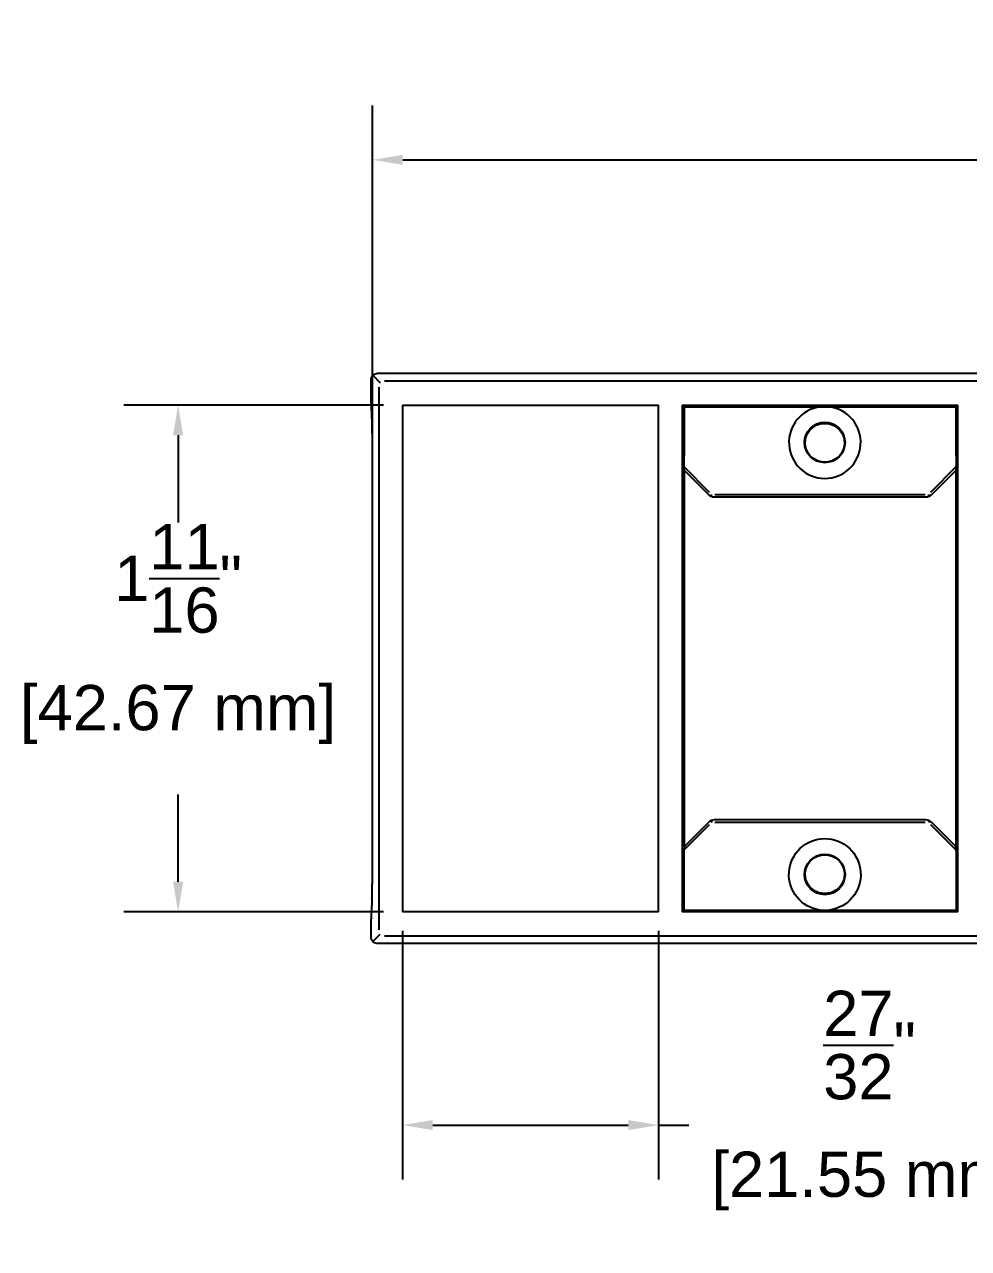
# Model space of a CAD drawing. Header units: inches. Extents: x -0.4 to 22.1, y -0.1 to 18.6.
# Drawn here: x 4.47 to 7.598, y 8.596 to 12.654 of the extents above; entities that cross this region are included whole.
import ezdxf

# ---------------------------------------------------------------- set-up
doc = ezdxf.new("R2010")
doc.units = ezdxf.units.IN
doc.header["$MEASUREMENT"] = 0
doc.layers.get('Defpoints').update_dxf_attribs({"color": 1})
doc.layers.add('Symmetric', color=7, linetype='Continuous', true_color=0x000000)
doc.styles.get("Standard").update_dxf_attribs({"font": 'Arial.ttf'})
doc.dimstyles.new('.1 DIM', dxfattribs={"dimscale": 0, "dimtxt": 0.15, "dimasz": 0.1, "dimexe": 0.18, "dimexo": 0.0625, "dimgap": 0.09, "dimtad": 0, "dimtih": 1, "dimtoh": 1, "dimdec": 5, "dimzin": 0, "dimdsep": 46, "dimlunit": 4, "dimtxsty": 'Standard', "dimcen": 0.09, "dimadec": 0, "dimazin": 0, "dimtfac": 1, "dimtdec": 5, "dimtofl": 0, "dimtmove": 0, "dimatfit": 3, "dimfxl": 1, "dimtolj": 1, "dimtzin": 0, "dimarcsym": 0})

# ---------------------------------------------------------------- blocks, each defined once
blk = doc.blocks.new('*D19')
at = {"layer": 'Defpoints', "color": 0, "lineweight": -2, "transparency": 16777216}
for p, q in [((5.6233, 10.6146), (5.6233, 12.385)), ((17.5187, 10.6146), (17.5187, 12.385)), ((5.7233, 12.205), (10.9131, 12.205)), ((17.4187, 12.205), (12.2288, 12.205))]:
    blk.add_line(p, q, dxfattribs=at)
at = {"layer": 'Defpoints', "color": 0, "transparency": 16777216}
for p in [(17.5187, 12.205), (5.6233, 10.5521), (17.5187, 10.5521)]:
    blk.add_point(p, dxfattribs=at)
for points in [[(5.7233, 12.2217), (5.7233, 12.1884), (5.6233, 12.205)], [(17.4187, 12.2217), (17.4187, 12.1884), (17.5187, 12.205)]]:
    blk.add_solid(points, dxfattribs=at)
at = {"layer": 'Defpoints', "color": 0, "transparency": 16777216, "char_height": 0.15, "attachment_point": 5}
for s, insert in [('\\A1;11{\\H1x;\\S29/32;}"', (11.571, 12.4715)), ('\\A1;[302.14 mm]', (11.571, 12.0196))]:
    blk.add_mtext(s, dxfattribs=dict(at, insert=insert))
blk = doc.blocks.new('*D22')
at = {"layer": 'Defpoints', "color": 0, "lineweight": -2, "transparency": 16777216}
for p, q in [((5.6603, 11.3921), (4.7991, 11.3921)), ((4.9791, 11.2921), (4.9791, 11.0029)), ((4.9791, 9.812), (4.9791, 10.1012)), ((5.6603, 9.712), (4.7991, 9.712))]:
    blk.add_line(p, q, dxfattribs=at)
at = {"layer": 'Defpoints', "color": 0, "transparency": 16777216}
for p in [(5.7228, 11.3921), (4.9791, 9.712), (5.7228, 9.712)]:
    blk.add_point(p, dxfattribs=at)
for points in [[(4.9624, 11.2921), (4.9958, 11.2921), (4.9791, 11.3921)], [(4.9624, 9.812), (4.9958, 9.812), (4.9791, 9.712)]]:
    blk.add_solid(points, dxfattribs=at)
at = {"layer": 'Defpoints', "color": 0, "transparency": 16777216, "char_height": 0.15, "attachment_point": 5}
for s, insert in [('\\A1;1{\\H1x;\\S11/16;}"', (4.9791, 10.8175)), ('\\A1;[42.67 mm]', (4.9791, 10.3666))]:
    blk.add_mtext(s, dxfattribs=dict(at, insert=insert))
blk = doc.blocks.new('*D23')
at = {"layer": 'Defpoints', "color": 0, "lineweight": -2, "transparency": 16777216}
for p, q in [((5.7228, 9.6495), (5.7228, 8.8253)), ((6.5711, 9.6495), (6.5711, 8.8253)), ((5.8228, 9.0053), (6.4711, 9.0053)), ((6.5711, 9.0053), (6.6711, 9.0053))]:
    blk.add_line(p, q, dxfattribs=at)
at = {"layer": 'Defpoints', "color": 0, "transparency": 16777216}
for p in [(5.7228, 9.712), (6.5711, 9.712), (6.5711, 9.0053)]:
    blk.add_point(p, dxfattribs=at)
for points in [[(5.8228, 9.0219), (5.8228, 8.9886), (5.7228, 9.0053)], [(6.4711, 9.0219), (6.4711, 8.9886), (6.5711, 9.0053)]]:
    blk.add_solid(points, dxfattribs=at)
at = {"layer": 'Defpoints', "color": 0, "transparency": 16777216, "char_height": 0.15, "attachment_point": 5}
for s, insert in [('\\A1;{\\H1x;\\S27/32;}"', (7.2707, 9.2707)), ('\\A1;[21.55 mm]', (7.2707, 8.8198))]:
    blk.add_mtext(s, dxfattribs=dict(at, insert=insert))

msp = doc.modelspace()

# ---------------------------------------------------------------- linework, layer by layer
at = {"layer": 'Symmetric', "linetype": 'Continuous'}
for p, q in [((5.624185, 11.490666), (5.649153, 11.465698)), ((17.503843, 11.496429), (5.6381, 11.496429)), ((5.618422, 11.416019), (5.618422, 11.476751)), ((5.643886, 11.451789), (5.643886, 9.652341)), ((17.478881, 11.470964), (5.663062, 11.470964)), ((5.722797, 11.392123), (6.571145, 11.392123)), ((5.722797, 11.392123), (5.722797, 9.712008)), ((6.571145, 9.712008), (6.571145, 11.392123)), ((6.649883, 11.392123), (7.563237, 11.392123)), ((6.649883, 11.392123), (6.655964, 11.386041)), ((6.649883, 11.392123), (6.649883, 9.712008)), ((6.655964, 11.386041), (6.655964, 11.222799)), ((6.655964, 11.386041), (7.107239, 11.386041)), ((7.137375, 11.386041), (7.557155, 11.386041)), ((7.557155, 11.386041), (7.563237, 11.392123)), ((7.557155, 11.222799), (7.557155, 11.386041)), ((7.563237, 9.712008), (7.563237, 11.392123)), ((5.623268, 9.882354), (5.623268, 11.221776)), ((6.740253, 11.102798), (6.656108, 11.186943)), ((6.656754, 11.175093), (6.656183, 11.183754)), ((6.656754, 9.929037), (6.656754, 11.175093)), ((6.656754, 11.175093), (6.736327, 11.095521)), ((7.557011, 11.186943), (7.472867, 11.102798)), ((7.476793, 11.095521), (7.556365, 11.175093)), ((7.556936, 11.183754), (7.556365, 11.175093)), ((7.556365, 11.175093), (7.556365, 9.929037)), ((6.745233, 11.089569), (6.74761, 11.095307)), ((6.755739, 11.08748), (7.45738, 11.08748)), ((6.758109, 11.095402), (7.455011, 11.095402)), ((7.467886, 11.089569), (7.46551, 11.095307)), ((6.656108, 9.917188), (6.740253, 10.001332)), ((6.736327, 10.00861), (6.656754, 9.929037)), ((6.745233, 10.014562), (6.74761, 10.008823)), ((7.45738, 10.016651), (6.755739, 10.016651)), ((7.455011, 10.008729), (6.758109, 10.008729)), ((7.467886, 10.014562), (7.46551, 10.008823)), ((7.472867, 10.001332), (7.557011, 9.917188)), ((7.556365, 9.929037), (7.476793, 10.00861)), ((6.656754, 9.929037), (6.656183, 9.920376)), ((7.556936, 9.920376), (7.556365, 9.929037)), ((6.655964, 9.718089), (6.655964, 9.881332)), ((7.557155, 9.881332), (7.557155, 9.718089)), ((6.571145, 9.712008), (5.722797, 9.712008)), ((6.649883, 9.712008), (6.655964, 9.718089)), ((7.563237, 9.712008), (6.649883, 9.712008)), ((6.655964, 9.718089), (7.107239, 9.718089)), ((7.137375, 9.718089), (7.557155, 9.718089)), ((7.557155, 9.718089), (7.563237, 9.712008)), ((5.618422, 9.627379), (5.618422, 9.689335)), ((5.624185, 9.613464), (5.649153, 9.638432)), ((5.663062, 9.633166), (17.478881, 9.633166)), ((17.503843, 9.607702), (5.6381, 9.607702))]:
    msp.add_line(p, q, dxfattribs=at)
for centre in [(7.122307, 11.268106), (7.122307, 9.836024)]:
    msp.add_circle(centre, 0.067066, dxfattribs=at)
msp.add_arc((7.122307, 11.268106), 0.118894, 97.28113, 82.71887, dxfattribs=at)
at = {"layer": 'Symmetric', "linetype": 'Continuous', "extrusion": (0, 0, -1)}
for centre, radius, start, end in [((-7.122307, 11.268106), 0.065339, 225.160007, 314.839993), ((-7.122307, 9.836024), 0.118894, 277.28113, 262.71887), ((-7.122307, 9.836024), 0.065339, 45.160129, 134.839871)]:
    msp.add_arc(centre, radius, start, end, dxfattribs=at)
for centre, major_axis, ratio, start_param, end_param in [((5.638113, 11.476737), (-0.013928, 0.013928), 0.999315, 5.49812976, 7.06824085), ((6.656204, 11.222558), (0.000001, -0.038974), 0.00617059, 0.09343745, 1.57696731), ((7.556915, 11.222558), (0.000001, 0.038974), 0.00617059, 1.56462534, 3.04815521), ((6.656204, 9.881572), (0.000001, 0.038974), 0.00617059, 4.706218, 6.18974786), ((7.556915, 9.881572), (0.000001, -0.038974), 0.00617059, 3.2350301, 4.71855996), ((5.608494, 10.545319), (0, 0.936188), 0.02618592, 2.57542873, 2.72464292), ((5.638113, 9.627393), (0.013928, 0.013928), 0.999315, 2.35653711, 3.9266482)]:
    msp.add_ellipse(centre, major_axis=major_axis, ratio=ratio, start_param=start_param, end_param=end_param, dxfattribs=at)
at = {"layer": 'Symmetric', "linetype": 'Continuous'}
for centre, major_axis, start_param, end_param in [((6.755826, 11.115143), (-0.010593, -0.025574), 5.89206192, 6.67430869), ((7.457293, 11.115143), (-0.010593, 0.025574), 2.75046927, 3.53271604), ((6.755826, 9.988987), (-0.010593, 0.025574), 5.89206192, 6.67430869), ((7.457293, 9.988987), (-0.010593, -0.025574), 2.75046927, 3.53271604)]:
    msp.add_ellipse(centre, major_axis=major_axis, ratio=0.99554617, start_param=start_param, end_param=end_param, dxfattribs=at)
for points in [[(5.621644, 11.348921), (5.620611, 11.374007), (5.619539, 11.396789), (5.618422, 11.416019)], [(7.107239, 11.386041), (7.117284, 11.386029), (7.12733, 11.386029), (7.137375, 11.386041)], [(7.107239, 9.718089), (7.117284, 9.718102), (7.12733, 9.718102), (7.137375, 9.718089)]]:
    msp.add_open_spline(points, degree=3, dxfattribs=at)
for points, knots in [([(5.623268, 11.221776), (5.623268, 11.23415), (5.623235, 11.246315), (5.623104, 11.270222), (5.623003, 11.282106), (5.622735, 11.304381), (5.622567, 11.314909), (5.622156, 11.333992), (5.621919, 11.342253), (5.621644, 11.348921)], [0, 0, 0, 0, 0.25, 0.25, 0.5, 0.5, 0.75, 0.75, 1, 1, 1, 1]), ([(7.076235, 11.221776), (7.071498, 11.226486), (7.067595, 11.231792), (7.061454, 11.243574), (7.059359, 11.2498), (7.057111, 11.262653), (7.056997, 11.269105), (7.058624, 11.281647), (7.060354, 11.287653), (7.065355, 11.298802), (7.068629, 11.303944), (7.0764, 11.313061), (7.080973, 11.317114), (7.091078, 11.323793), (7.096769, 11.326526), (7.10901, 11.330283), (7.115661, 11.331308), (7.12884, 11.331319), (7.135493, 11.330307), (7.147753, 11.326565), (7.153466, 11.323834), (7.168688, 11.313792), (7.17676, 11.304362), (7.184248, 11.287686), (7.185962, 11.281781), (7.187617, 11.269184), (7.187509, 11.262779), (7.185304, 11.249986), (7.183184, 11.243648), (7.177114, 11.231947), (7.173124, 11.226494), (7.16838, 11.221776)], [0, 0, 0, 0, 0.0625, 0.0625, 0.125, 0.125, 0.1875, 0.1875, 0.25, 0.25, 0.3125, 0.3125, 0.375, 0.375, 0.4375, 0.4375, 0.5, 0.5, 0.5625, 0.5625, 0.625, 0.625, 0.75, 0.75, 0.8125, 0.8125, 0.875, 0.875, 0.9375, 0.9375, 1, 1, 1, 1]), ([(5.621644, 9.755209), (5.621918, 9.761863), (5.622154, 9.770092), (5.622462, 9.784326), (5.622556, 9.789377), (5.622725, 9.799798), (5.622801, 9.805203), (5.623002, 9.82194), (5.623102, 9.833739), (5.623234, 9.857674), (5.623268, 9.870003), (5.623268, 9.882354)], [0, 0, 0, 0, 0.25, 0.25, 0.375, 0.375, 0.5, 0.5, 0.75, 0.75, 1, 1, 1, 1]), ([(7.168379, 9.882354), (7.173116, 9.877644), (7.177018, 9.872339), (7.18316, 9.860557), (7.185255, 9.854331), (7.187503, 9.841479), (7.187617, 9.835025), (7.185991, 9.822483), (7.184261, 9.816478), (7.17926, 9.805329), (7.175985, 9.800187), (7.168214, 9.791069), (7.163641, 9.787016), (7.153537, 9.780337), (7.147845, 9.777604), (7.135606, 9.773848), (7.128955, 9.772823), (7.115776, 9.772811), (7.109123, 9.773824), (7.096863, 9.777564), (7.091151, 9.780295), (7.07593, 9.790336), (7.067855, 9.799766), (7.060367, 9.816443), (7.058653, 9.822344), (7.056997, 9.834943), (7.057106, 9.841349), (7.05931, 9.854143), (7.06143, 9.860482), (7.0675, 9.872183), (7.07149, 9.877636), (7.076235, 9.882354)], [0, 0, 0, 0, 0.0625, 0.0625, 0.125, 0.125, 0.1875, 0.1875, 0.25, 0.25, 0.3125, 0.3125, 0.375, 0.375, 0.4375, 0.4375, 0.5, 0.5, 0.5625, 0.5625, 0.625, 0.625, 0.75, 0.75, 0.8125, 0.8125, 0.875, 0.875, 0.9375, 0.9375, 1, 1, 1, 1])]:
    msp.add_open_spline(points, degree=3, knots=knots, dxfattribs=at)

# ---------------------------------------------------------------- dimensions: what is measured, and where the dimension line sits
at = {"layer": 'Defpoints'}
for base, p1, p2, picture, middle in [((17.518676, 12.205042), (5.623268, 10.552065), (17.518676, 10.552065), '*D19', (11.570972, 12.205042)), ((6.571145, 9.005268), (5.722797, 9.712008), (6.571145, 9.712008), '*D23', (7.270695, 9.005268))]:
    dim = msp.add_linear_dim(base=base, p1=p1, p2=p2, dimstyle='.1 DIM', override={"dimscale": 1, "dimpost": '\\X'}, dxfattribs=at)
    dim.commit()
    dim.dimension.update_dxf_attribs({"geometry": picture, "text_midpoint": middle})
dim = msp.add_linear_dim(base=(4.9790892, 9.7120077), p1=(5.7227974, 11.3921226), p2=(5.7227974, 9.7120077), angle=90, dimstyle='.1 DIM', override={"dimscale": 1, "dimpost": '\\X'}, dxfattribs=at)
dim.commit()
dim.dimension.update_dxf_attribs({"geometry": '*D22', "text_midpoint": (4.9790892, 10.5520651)})

doc.saveas('drawing.dxf')
